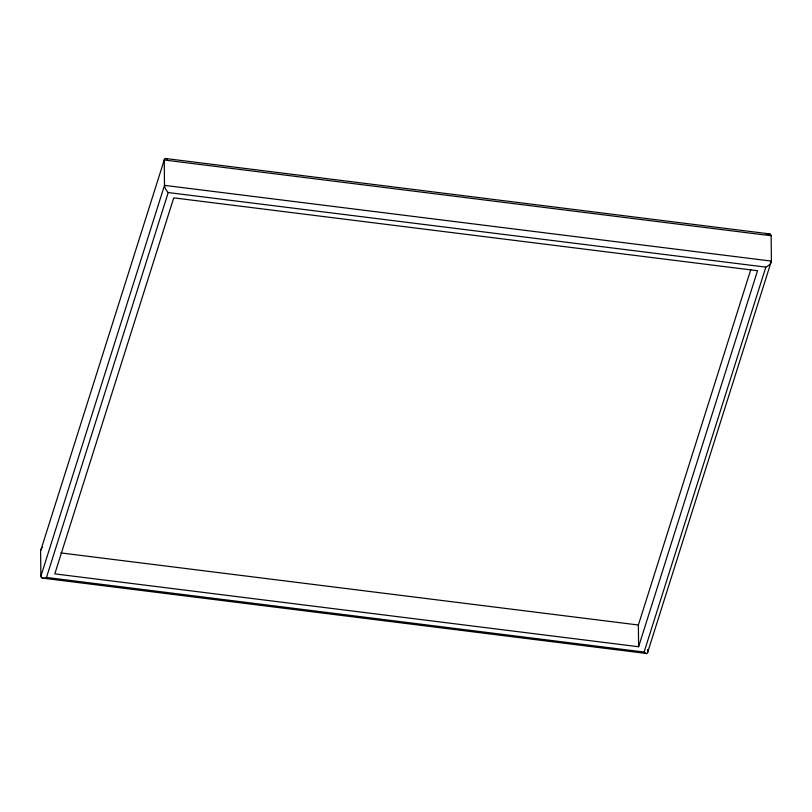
<?xml version="1.0" encoding="UTF-8"?>
<svg xmlns="http://www.w3.org/2000/svg" width="812" height="812" viewBox="0 0 812 812"><rect width="100%" height="100%" fill="white"/><g stroke="black" fill="none" stroke-linecap="round" stroke-linejoin="round"><path stroke-width="1.22" d="M42.082 577.971L41.107 577.19A3.471 2.223 -46 0 1 40.864 576.246L40.6 550.901L164.237 160.005A3.471 1.451 66.7 0 1 164.379 159.111L164.998 158.533A8.221 3.441 66.6 0 1 167.434 159.578M40.864 576.246L164.501 185.359L164.237 160.005L771.136 235.754L771.4 261.099A3.471 2.223 -46 0 1 771.177 262.246L770.405 263.636A8.14 5.197 -45.8 0 1 765.868 267.036L644.119 652.056L46.477 577.464A8.221 5.268 -45.9 0 1 42.041 578.042M46.477 577.464L168.226 192.545L765.858 267.128M638.608 646.738L757.535 270.721L173.738 197.864L54.81 573.871L638.608 646.738L638.374 625.007L750.806 269.543M644.119 652.016A8.221 3.441 66.8 0 0 647.032 653.558L647.621 652.889A3.471 1.451 66.6 0 0 647.773 651.995L771.4 261.099L164.501 185.359A3.471 1.451 66.6 0 0 164.663 186.547L165.313 188.364A8.221 3.431 66.7 0 0 168.226 192.474M165.506 158.502L769.137 233.836M60.87 552.931L638.374 625.007M42.863 578.164L646.494 653.498M769.918 234.029L770.892 234.81A3.471 2.223 -46 0 1 771.136 235.754M647.743 649.458L647.763 651.995M40.6 550.901A3.471 2.223 -46 0 1 40.823 549.754L41.767 548.141A8.221 5.268 -46 0 1 42.539 547.278M766.203 234.282A8.221 5.278 -46.1 0 1 769.959 233.947"/></g></svg>
